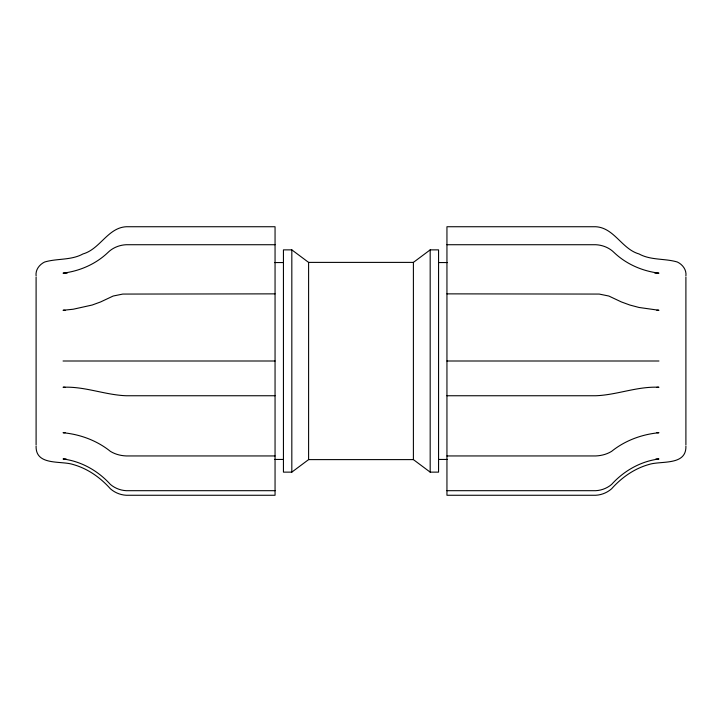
<?xml version="1.0" encoding="UTF-8"?>
<svg xmlns="http://www.w3.org/2000/svg" width="722" height="722" viewBox="0 0 722 722"><rect width="100%" height="100%" fill="white"/><g stroke="black" fill="none" stroke-linecap="round" stroke-linejoin="round"><path stroke-width="1.08" d="M413.399 262.393L430.177 249.866L438.561 249.866L438.561 472.134L430.177 472.134L413.399 459.607L308.601 459.607L291.823 472.134L283.439 472.134L283.439 249.866L291.823 249.866L308.601 262.393L413.399 262.393L413.399 459.607M275.055 244.722L126.233 244.722C119.491 245.038 112.803 247.664 107.984 252.456C95.809 264.117 79.7 271.102 63.049 273.151L67.164 273.151M446.945 244.722L595.767 244.722C602.509 245.038 609.197 247.664 614.016 252.456C626.191 264.117 642.3 271.102 658.951 273.151L654.836 273.151M274.459 262.555L283.439 262.555M438.561 262.555L447.541 262.555M275.055 293.863L122.776 294.071L113.174 296.029L100.557 301.967L92.163 305.027L73.22 309.233L63.049 310.279L65.106 310.279M446.945 293.863L599.224 294.071L608.827 296.029L621.443 301.967L629.837 305.027L639.006 307.464L658.951 310.279L656.894 310.279M63.049 361L275.055 361M446.945 361L658.951 361M65.106 387.254L63.049 387.254C84.654 386.216 104.916 394.961 126.233 395.746L275.055 395.746M656.894 387.254L658.951 387.254C637.346 386.216 617.084 394.961 595.767 395.746L446.945 395.746M65.106 432.722L63.049 432.722C80.205 434.364 96.938 440.528 110.421 451.376C115.168 454.291 120.7 455.708 126.233 455.943L275.055 455.943M656.894 432.722L658.951 432.722C641.795 434.364 625.062 440.528 611.579 451.376C606.832 454.291 601.3 455.708 595.767 455.943L446.945 455.943M66.135 458.975L63.049 458.975C81.36 461.313 98.12 470.834 110.421 484.462C114.843 488.189 120.466 490.382 126.233 490.689L275.055 490.689M655.865 458.975L658.951 458.975C640.64 461.313 623.88 470.834 611.579 484.462C607.157 488.189 601.534 490.382 595.767 490.689L446.945 490.689M274.459 459.445L283.439 459.445M438.561 459.445L447.541 459.445M685.9 275.948C686.703 269.902 682.642 264.559 677.389 262.032C664.881 258.259 650.946 260.507 639.006 253.936C621.832 249.072 614.296 227.791 595.767 226.735L446.945 226.735L446.945 495.265L595.767 495.265C601.57 494.949 607.202 492.648 611.579 488.812C621.57 477.594 634.205 468.65 648.78 464.535C660.874 460.465 686.568 466.078 685.9 446.052M685.9 277.158L685.9 444.842M430.177 249.866L430.177 472.134M308.601 262.393L308.601 459.607M291.823 249.866L291.823 472.134M36.1 275.948C35.297 269.902 39.358 264.559 44.611 262.032C57.119 258.259 71.054 260.507 82.994 253.936C100.168 249.072 107.704 227.791 126.233 226.735L275.055 226.735L275.055 495.265L126.233 495.265C120.43 494.949 114.798 492.648 110.421 488.812C100.43 477.594 87.795 468.65 73.22 464.535C61.126 460.465 35.432 466.078 36.1 446.052M36.1 277.158L36.1 444.842"/></g></svg>
